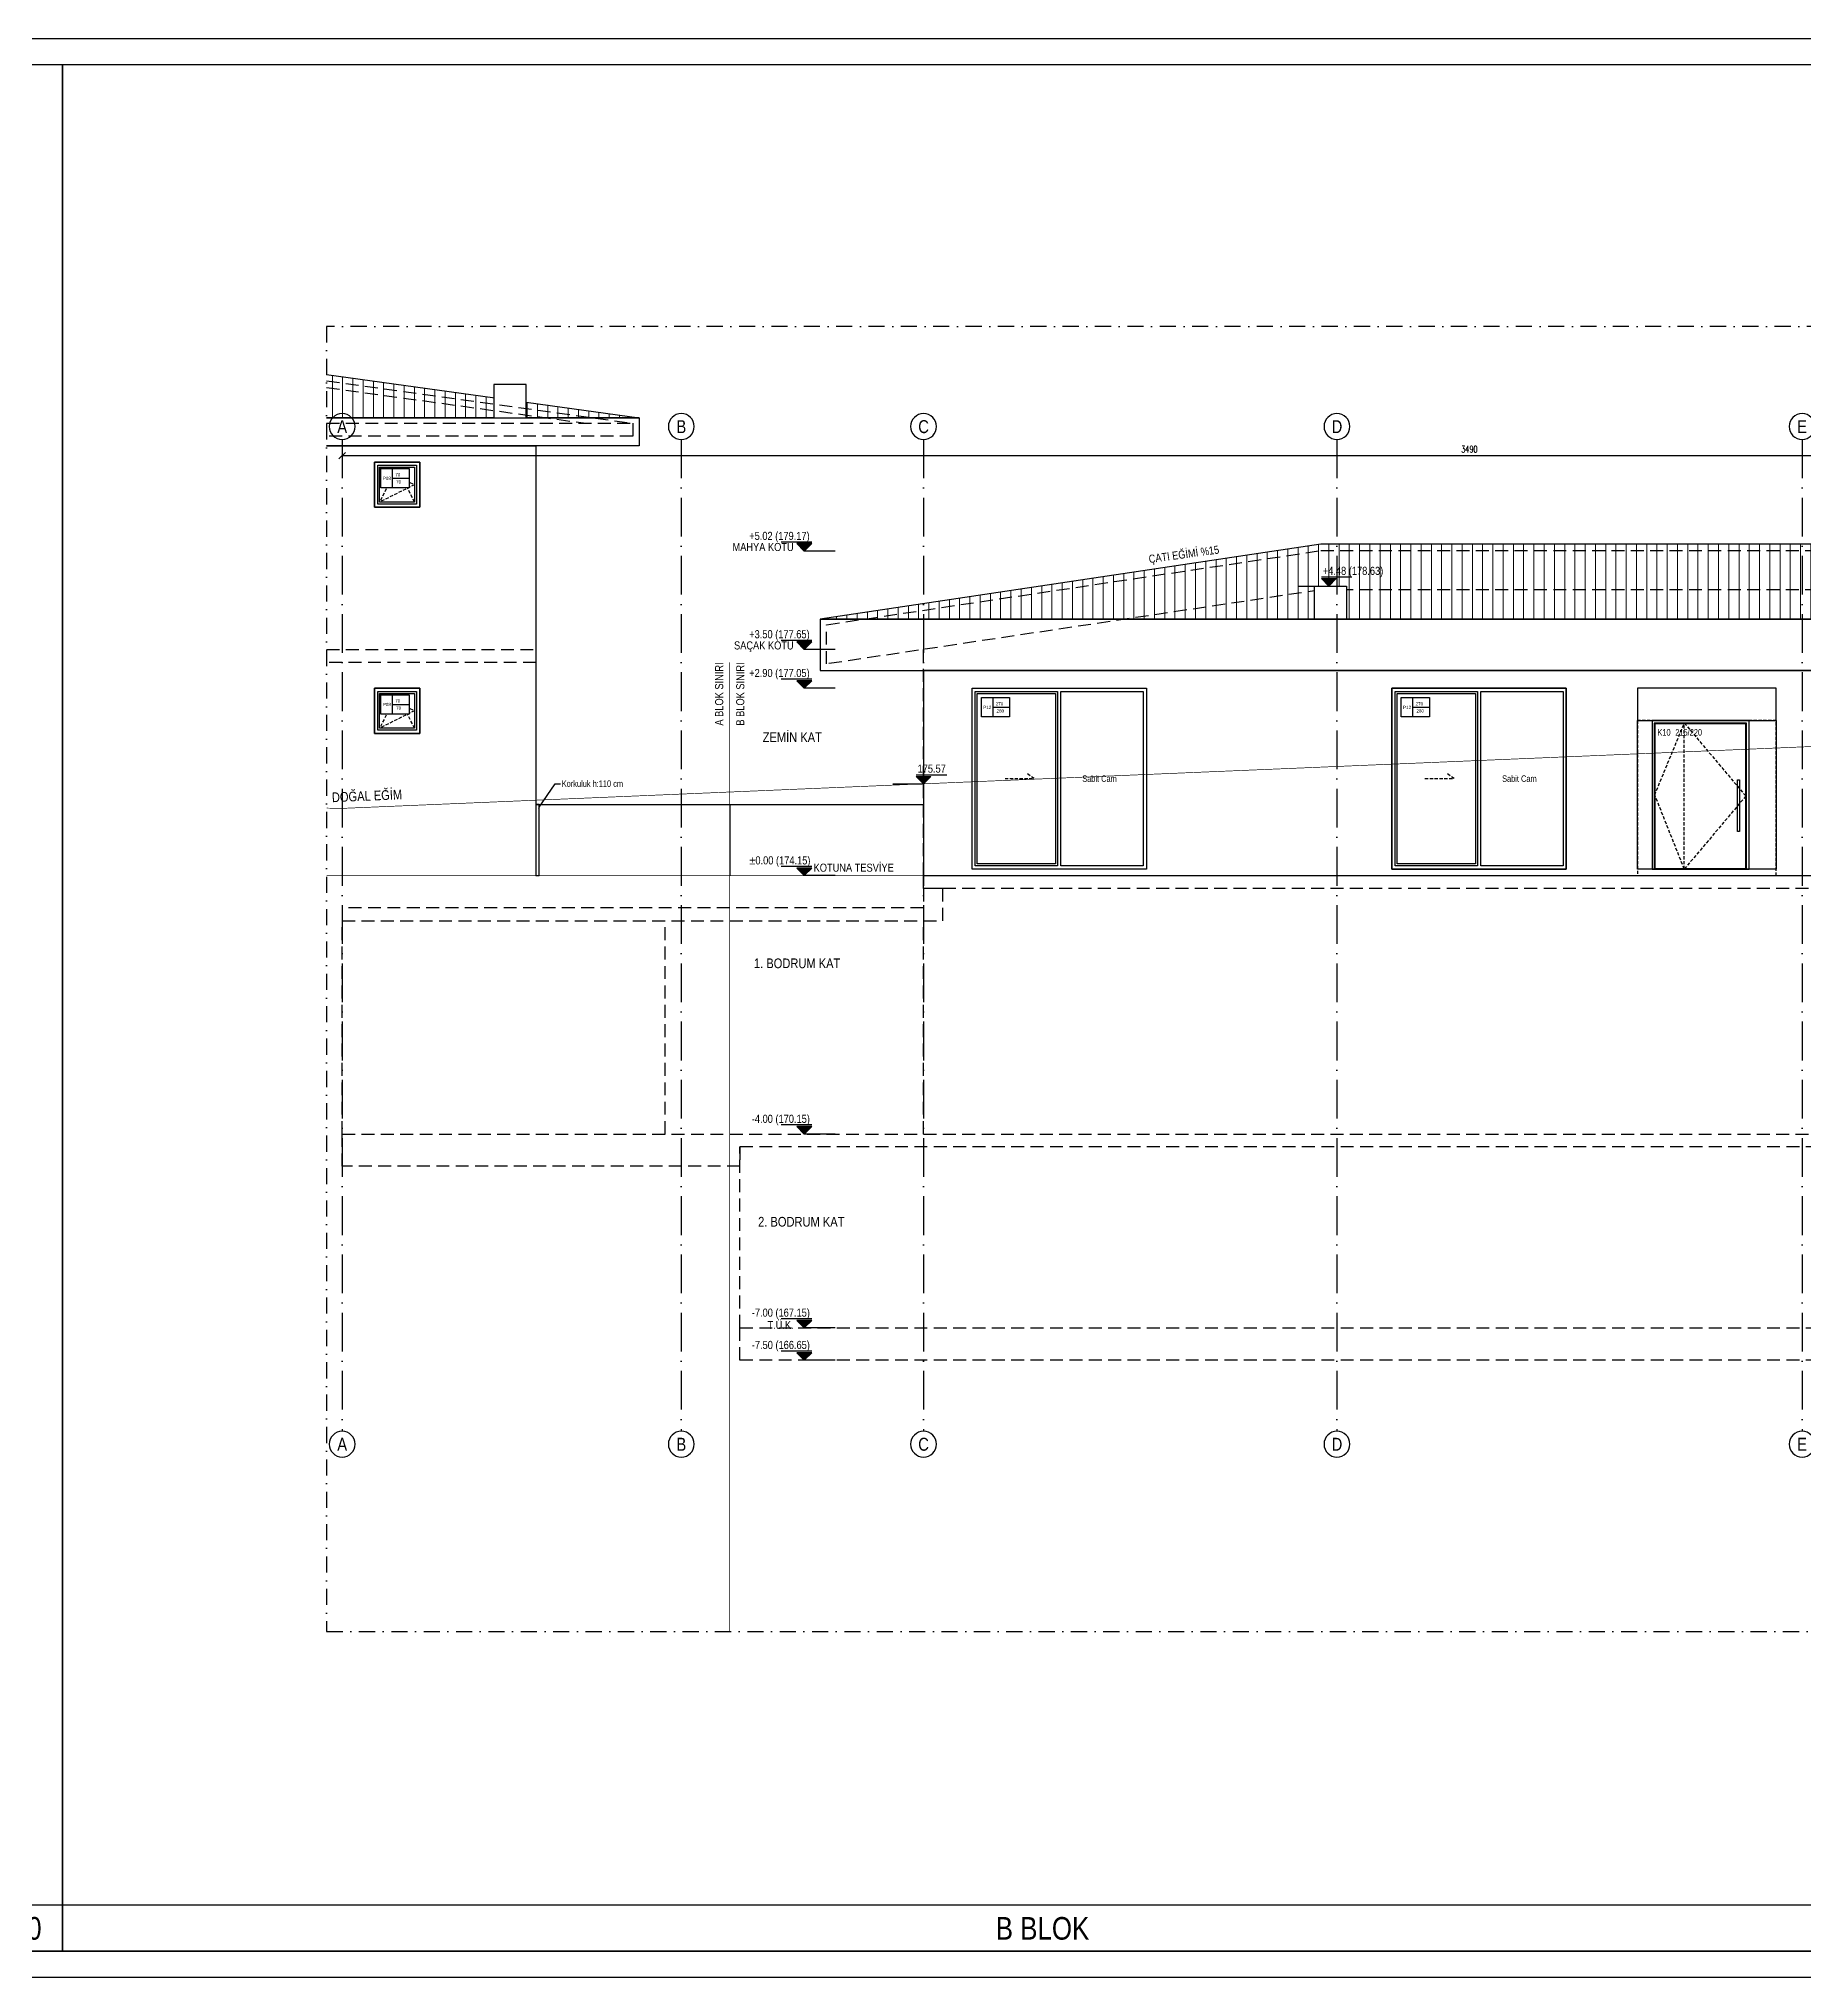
# Model space of a CAD drawing. Header units: millimetres. Extents: x 82776 to 137242, y 11666 to 27998.
# Drawn here: x 115761 to 118494, y 20553 to 23554 of the extents above; entities that cross this region are included whole.
import ezdxf
from ezdxf import colors
from ezdxf.entities.mleader import LeaderData, LeaderLine
from ezdxf.enums import TextEntityAlignment as Align
from ezdxf.math import Vec2, Vec3
from ezdxf.xclip import XClip

# ---------------------------------------------------------------- set-up
doc = ezdxf.new("R2010")
doc.units = ezdxf.units.MM
doc.header["$XCLIPFRAME"] = 0
for name, pattern in [('( Hidden )', [0.375, 0.25, -0.125]), ('ACAD_ISO03W100', [30, 12, -18]), ('ACAD_ISO10W100', [18, 12, -3, 0, -3]), ('DASHDOT', [1, 0.5, -0.25, 0, -0.25]), ('DASHED', [15, 10, -5])]:
    doc.linetypes.add(name, pattern=pattern)
doc.layers.add('0_IFC_Blok Sınırı', color=32, linetype='ACAD_ISO03W100', lineweight=0)
for name, color, linetype in [('0_IFC_Concrete Trace', 253, '( Hidden )'), ('0_IFC_Dimension_Exterior_50', 253, 'Continuous'), ('0_IFC_Door_Text', 11, 'Continuous'), ('0_IFC_Elevation_1', 41, 'Continuous'), ('0_IFC_Elevation_2', 31, 'Continuous'), ('0_IFC_Elevation_3', 21, 'Continuous'), ('0_IFC_Elevation_4', 11, 'Continuous'), ('0_IFC_Elevation_5', 252, 'Continuous'), ('0_IFC_Grid', 14, 'ACAD_ISO10W100'), ('0_IFC_Grid_Text_100', 14, 'Continuous'), ('0_IFC_Hatch', 250, 'Continuous'), ('0_IFC_Legend_Viewport', 7, 'Continuous'), ('0_IFC_Notation_Level_50', 160, 'Continuous'), ('0_IFC_Notation_Section_50', 10, 'Continuous'), ('0_IFC_Stair_Text', 221, 'Continuous'), ('0_IFC_Text_Explanation_20', 231, 'Continuous'), ('0_IFC_Text_Explanation_50', 231, 'Continuous'), ('1_IFC_Stair_Concrete', 252, '( Hidden )'), ('2_IFC_Handrail', 181, 'Continuous'), ('3_IFC_Window', 136, 'Continuous'), ('7_IFC_Landscape', 45, 'Continuous')]:
    doc.layers.add(name, color=color, linetype=linetype)
doc.styles.add('IFC_TEXT', font='ARIALN.TTF')
doc.styles.add('IFC_TEXT_DIM', font='romans.shx', dxfattribs={"width": 0.7})
doc.styles.get("Standard").update_dxf_attribs({"font": 'arial.ttf'})
doc.dimstyles.new('IFC_Dim50', dxfattribs={"dimtxt": 10, "dimasz": 10, "dimexe": 0.00125, "dimexo": 0.000625, "dimgap": 5, "dimtad": 1, "dimdec": 4, "dimrnd": 0.5, "dimzin": 9, "dimtxsty": 'IFC_TEXT_DIM', "dimblk": 'OBLIQUE', "dimcen": -2.5, "dimclrd": 256, "dimclre": 256, "dimclrt": 256, "dimazin": 0, "dimtfac": 1, "dimtdec": 4, "dimtix": 1, "dimtmove": 1, "dimatfit": 3, "dimfxl": 5, "dimfxlon": 1, "dimtfillclr": 256, "dimlwd": -1, "dimlwe": 5, "dimarcsym": 0})

# ---------------------------------------------------------------- blocks, each defined once
blk = doc.blocks.new('*U2334')
blk.add_lwpolyline([(-4298.2, 0), (-1182.8, 0), (-1182.8, 71.5), (-4298.2, 71.5)], close=True)
at = {"layer": '0_IFC_Legend_Viewport', "transparency": 33554687}
blk.add_lwpolyline([(-4298.2, 2920), (0, 2920), (0, 0), (-4298.2, 0)], close=True, dxfattribs=at)
at = {"style": 'IFC_TEXT'}
for tag, p in [('PAFTA', (-2976.1, 17.9)), ('KOT', (-1159.1, 18)), ('OLCEK', (-110.4, 17.9))]:
    blk.add_attdef(tag, p, '', height=35, dxfattribs=at)
blk = doc.blocks.new('*U2318')
blk.add_lwpolyline([(-739.4, 0), (0, 0), (0, 71.5), (-739.4, 71.5)], close=True)
at = {"layer": '0_IFC_Legend_Viewport', "transparency": 33554687}
blk.add_lwpolyline([(-3437.5, 2920), (0, 2920), (0, 0), (-3437.5, 0)], close=True, dxfattribs=at)
at = {"style": 'IFC_TEXT'}
for tag, p in [('PAFTA', (-2545.8, 17.9)), ('KOT', (-1159.1, 18)), ('OLCEK', (-110.4, 17.9))]:
    blk.add_attdef(tag, p, '', height=35, dxfattribs=at)
blk = doc.blocks.new('B BLOK_GR1_DOS IZI')
at = {"layer": '0_IFC_Concrete Trace', "linetype": '( Hidden )', "ltscale": 80}
for points in [[(-330.8, 1192.2), (-1100.8, 1192.2), (-1865.8, 1077.5), (-1865.8, 1138.2), (-1100.8, 1252.9), (-330.8, 1252.9), (434.2, 1138.2), (434.2, 1077.5)], [(-1715.8, 730), (-1715.8, 700), (-2615.8, 700), (-2615.8, 680), (-1685.8, 680), (-1685.8, 730)], [(-1715.8, 750), (284.2, 750), (284.2, 730), (-1715.8, 730)], [(-2615.8, 350), (874.2, 350), (874.2, 300), (0, 300), (0, 330), (-2000, 330), (-2000, 300), (-2615.8, 300)], [(-2000, 50), (0, 50), (0, 0), (-2000, 0)]]:
    blk.add_lwpolyline(points, close=True, dxfattribs=at)
for points in [[(-1715.8, 750), (-1715.8, 1100)], [(-2615.8, 350), (-2615.8, 680)], [(-2115.8, 350), (-2115.8, 680)], [(-1715.8, 350), (-1715.8, 680)], [(-2000, 50), (-2000, 330)]]:
    blk.add_lwpolyline(points, dxfattribs=at)
blk = doc.blocks.new('0_IFC_WINDOWTAG_EL')
blk.add_wipeout([(1.2, 15), (23, 15), (23, 0), (1.2, 0)])
at = {"layer": '0_IFC_Text_Explanation_50'}
blk.add_lwpolyline([(1.2, 15), (23, 15), (23, 0), (1.2, 0)], close=True, dxfattribs=at)
for points in [[(10, 15), (10, 0)], [(10, 7.5), (23, 7.5)]]:
    blk.add_lwpolyline(points, dxfattribs=at)
for tag, p in [('KOD', (1.9, 6.2)), ('EN', (12.1, 9)), ('YÜKSEKLİK', (12.5, 3.5))]:
    blk.add_attdef(tag, p, '', height=2.5, dxfattribs=at)
blk = doc.blocks.new('*U2294')
blk.add_wipeout([(-260, 280), (10, 280), (10, 0), (-260, 0)])
at = {"layer": '3_IFC_Window'}
for points in [[(-260, 280), (10, 280), (10, 0), (-260, 0)], [(-130.5, 8), (-252, 8), (-252, 272), (-130.5, 272)], [(-122.5, 275), (5, 275), (5, 5), (-122.5, 5)]]:
    blk.add_lwpolyline(points, close=True, dxfattribs=at)
blk.add_lwpolyline([(-127.5, 5), (-255, 5), (-255, 275), (-127.5, 275), (-127.5, 5)], dxfattribs=at)
at = {"layer": '3_IFC_Window', "linetype": '( Hidden )', "ltscale": 20}
blk.add_lwpolyline([(-208.8, 140), (-163.8, 140), (-176, 148.7)], dxfattribs=at)
at = {"layer": '0_IFC_Text_Explanation_50', "insert": (-62.6, 140), "char_height": 10, "attachment_point": 5, "style": 'IFC_TEXT'}
blk.add_mtext_dynamic_manual_height_columns('Sabit Cam', width=56.878, gutter_width=12.5, heights=[9.02], dxfattribs=at)
at = {"transparency": 33554687}
ref = blk.add_blockref('0_IFC_WINDOWTAG_EL', (-247.9, 235.5), dxfattribs=dict(at, xscale=2, yscale=2, zscale=2))
ref.add_attrib('YÜKSEKLİK', '280', (-222, 242.4), dxfattribs={"layer": '0_IFC_Text_Explanation_20', "height": 5})
ref.add_attrib('EN', '270', (-223.3, 253.4), dxfattribs={"layer": '0_IFC_Text_Explanation_20', "height": 5})
ref.add_attrib('KOD', 'P12', (-242.6, 247.8), dxfattribs={"layer": '0_IFC_Text_Explanation_20', "height": 5})
blk = doc.blocks.new('0_IFC_DOOR_TAG_50')
at = {"layer": '0_IFC_Door_Text', "style": 'IFC_TEXT'}
for tag, p in [('DOOR_TYPE', (0, 0)), ('DOOR_SIZE', (27.7, 0))]:
    blk.add_attdef(tag, p, '', height=10, dxfattribs=at)
blk = doc.blocks.new('*U2293')
blk.add_wipeout([(-215, 0), (0, 0), (0, -230), (-215, -230)]).dxf.layer = '0_IFC_Elevation_5'
at = {"layer": '0_IFC_Elevation_4'}
for points in [[(-215, 0), (0, 0), (0, 50), (-215, 50)], [(-215, 0), (-192.1, 0), (-192.1, -230), (-215, -230)], [(-192.1, -230), (-42.1, -230), (-42.1, 0), (-192.1, 0)], [(-42.1, 0), (0, 0), (0, -230), (-42.1, -230)], [(-189.1, -229), (-46.1, -229), (-46.1, -4), (-189.1, -4)], [(-188.1, -229), (-47.1, -229), (-47.1, -5), (-188.1, -5)]]:
    blk.add_lwpolyline(points, close=True, dxfattribs=at)
at = {"layer": '0_IFC_Elevation_5', "linetype": 'DASHED', "ltscale": 0.5}
blk.add_lwpolyline([(-215, -240), (0, -240), (0, 0), (-215, 0)], close=True, dxfattribs=at)
for points in [[(-142.3, -230), (-188.1, -115), (-142.3, -4)], [(-142.3, -4), (-47.1, -117), (-142.3, -230)], [(-142.3, -230), (-142.3, -4)]]:
    blk.add_lwpolyline(points, dxfattribs=at)
at = {"layer": '2_IFC_Handrail'}
blk.add_lwpolyline([(-57.1, -92), (-57.1, -172), (-60.1, -172), (-60.1, -92)], close=True, dxfattribs=at)
at = {"transparency": 33554687, "rotation": 1.46989412832e-05}
blk.add_blockref('0_IFC_DOOR_TAG_50', (-183.9, -23.3), dxfattribs=at).add_auto_attribs({'DOOR_TYPE': 'K10', 'DOOR_SIZE': '215/220'})
blk = doc.blocks.new('B BLOK_GR1_DOGRAMA')
for name, p in [('*U2294', (-985, 0, 425.7)), ('*U2294', (-335, 0, 425.7)), ('*U2293', (0, 230))]:
    blk.add_blockref(name, p)
blk = doc.blocks.new('0_IFC_AXIS_TEXT_100')
at = {"layer": '0_IFC_Grid_Text_100'}
blk.add_circle((0, 1000), 1000, dxfattribs=at)
at = {"layer": '0_IFC_Grid_Text_100', "style": 'IFC_TEXT'}
blk.add_attdef('AXIS_NO', text='', height=1000, dxfattribs=at).set_placement((0, 993), align=Align.MIDDLE_CENTER)
blk = doc.blocks.new('_Oblique')
at = {"color": 0, "linetype": 'ByBlock', "lineweight": -2}
blk.add_line((-0.5, -0.5), (0.5, 0.5), dxfattribs=at)
blk = doc.blocks.new('*D2238')
at = {"layer": '0_IFC_Dimension_Exterior_50', "lineweight": 5, "transparency": 16777216}
for p, q in [((-620.8, -125), (-620.8, -125)), ((2869.2, -125), (2869.2, -125))]:
    blk.add_line(p, q, dxfattribs=at)
at = {"layer": '0_IFC_Dimension_Exterior_50', "transparency": 16777216}
blk.add_line((-620.8, -125), (2869.2, -125), dxfattribs=at)
at = {"layer": 'Defpoints', "color": 0, "transparency": 16777216}
for p in [(-620.8, -125), (2869.2, -125), (2869.2, -125)]:
    blk.add_point(p, dxfattribs=at)
at = {"layer": '0_IFC_Dimension_Exterior_50', "transparency": 16777216, "xscale": 10, "yscale": 10, "zscale": 10, "rotation": 180}
blk.add_blockref('_Oblique', (-620.8, -125), dxfattribs=at)
at = {"layer": '0_IFC_Dimension_Exterior_50', "transparency": 16777216, "xscale": 10, "yscale": 10, "zscale": 10}
blk.add_blockref('_Oblique', (2869.2, -125), dxfattribs=at)
at = {"layer": '0_IFC_Dimension_Exterior_50', "transparency": 16777216, "insert": (1124.2, -115), "char_height": 10, "attachment_point": 5, "style": 'IFC_TEXT_DIM'}
blk.add_mtext('3490', dxfattribs=at)
blk = doc.blocks.new('0_IFC_NOT_RUDELEVEL_50_N')
at = {"layer": '0_IFC_Notation_Level_50'}
h = blk.add_hatch(color=256, dxfattribs=at)
h.dxf.hatch_style = 1
h.paths.add_polyline_path([(-201.6, 201.6), (201.6, 201.6), (0, 0)])
for p, q in [((-834.4, 0), (0, 0)), ((-201.6, 246.4), (627.2, 246.4))]:
    blk.add_line(p, q, dxfattribs=at)
blk.add_lwpolyline([(-201.6, 201.6), (201.6, 201.6), (0, 0), (-201.6, 201.6)], dxfattribs=at)
at = {"layer": '0_IFC_Notation_Level_50', "style": 'IFC_TEXT'}
blk.add_attdef('LEVEL', (-201.6, 302.4), '', height=280, dxfattribs=at)
blk = doc.blocks.new('B_GR1_DE')
at = {"layer": '0_IFC_Elevation_4', "linetype": 'DASHED', "const_width": 1}
blk.add_lwpolyline([(-2639.9, 854.4), (-2615.8, 854), (-1715.8, 892), (284.2, 976), (879.2, 941.3)], dxfattribs=at)
ref = blk.add_blockref('0_IFC_NOT_RUDELEVEL_50_N', (-1715.8, 892, 851.5), dxfattribs=dict(xscale=0.057142857142768, yscale=0.057142857142768, zscale=0.057142857142768))
ref.add_attrib('LEVEL', '175.57', (-1725.1, 909.3, 851.5), dxfattribs={"layer": '0_IFC_Notation_Level_50', "height": 12.5, "style": 'IFC_TEXT'})
at = {"layer": '0_IFC_Elevation_4', "linetype": 'DASHED', "ltscale": 3, "insert": (-2632.1, 878.5, -346238.3), "char_height": 15, "attachment_point": 1, "rotation": 2.4702, "style": 'IFC_TEXT'}
blk.add_mtext_dynamic_manual_height_columns('\\pxt4;DOĞAL EĞİM', width=252.297, gutter_width=125, heights=[0], dxfattribs=at)
blk = doc.blocks.new('*U2488')
ref = blk.add_blockref('0_IFC_NOT_RUDELEVEL_50_N', (0, 1402.2), dxfattribs=dict(xscale=-0.057142857142768, yscale=0.057142857142768, zscale=0.057142857142768))
ref.add_attrib('LEVEL', '+5.02 (179.17)', (-85.3, 1419.5), dxfattribs={"layer": '0_IFC_Notation_Level_50', "height": 12.5, "style": 'IFC_TEXT'})
ref = blk.add_blockref('0_IFC_NOT_RUDELEVEL_50_N', (0, 1250), dxfattribs=dict(xscale=-0.057142857142768, yscale=0.057142857142768, zscale=0.057142857142768))
ref.add_attrib('LEVEL', '+3.50 (177.65)', (-85.3, 1267.3), dxfattribs={"layer": '0_IFC_Notation_Level_50', "height": 12.5, "style": 'IFC_TEXT'})
ref = blk.add_blockref('0_IFC_NOT_RUDELEVEL_50_N', (0, 1190), dxfattribs=dict(xscale=-0.057142857142768, yscale=0.057142857142768, zscale=0.057142857142768))
ref.add_attrib('LEVEL', '+2.90 (177.05)', (-85.3, 1207.3), dxfattribs={"layer": '0_IFC_Notation_Level_50', "height": 12.5, "style": 'IFC_TEXT'})
ref = blk.add_blockref('0_IFC_NOT_RUDELEVEL_50_N', (0, 900), dxfattribs=dict(xscale=-0.057142857142768, yscale=0.057142857142768, zscale=0.057142857142768))
ref.add_attrib('LEVEL', '%%P0.00 (174.15)', (-85.3, 917.3), dxfattribs={"layer": '0_IFC_Notation_Level_50', "height": 12.5, "style": 'IFC_TEXT'})
ref = blk.add_blockref('0_IFC_NOT_RUDELEVEL_50_N', (0, 500), dxfattribs=dict(xscale=-0.057142857142768, yscale=0.057142857142768, zscale=0.057142857142768))
ref.add_attrib('LEVEL', '-4.00 (170.15)', (-81.3, 517.3), dxfattribs={"layer": '0_IFC_Notation_Level_50', "height": 12.5, "style": 'IFC_TEXT'})
ref = blk.add_blockref('0_IFC_NOT_RUDELEVEL_50_N', (0, 200), dxfattribs=dict(xscale=-0.057142857142768, yscale=0.057142857142768, zscale=0.057142857142768))
ref.add_attrib('LEVEL', '-7.00 (167.15)', (-81.3, 217.3), dxfattribs={"layer": '0_IFC_Notation_Level_50', "height": 12.5, "style": 'IFC_TEXT'})
ref = blk.add_blockref('0_IFC_NOT_RUDELEVEL_50_N', (0, 150), dxfattribs=dict(xscale=-0.057142857142768, yscale=0.057142857142768, zscale=0.057142857142768))
ref.add_attrib('LEVEL', '-7.50 (166.65)', (-81.3, 167.3), dxfattribs={"layer": '0_IFC_Notation_Level_50', "height": 12.5, "style": 'IFC_TEXT'})
at = {"layer": '0_IFC_Notation_Level_50', "char_height": 12.5, "attachment_point": 3, "style": 'IFC_TEXT'}
for s, insert in [('MAHYA KOTU', (-16.5, 1414.8)), ('SAÇAK KOTU', (-16.5, 1262.5)), ('T.Ü.K.', (-16.5, 210.7))]:
    blk.add_mtext_dynamic_manual_height_columns(s, width=128.311, gutter_width=12.5, heights=[0], dxfattribs=dict(at, insert=insert))
at = {"layer": '0_IFC_Text_Explanation_50', "char_height": 15, "attachment_point": 5, "style": 'IFC_TEXT'}
for s, insert in [('\\pxt4;ZEMİN KAT', (-18.6, 1114.1)), ('\\pxi-3,l4,t4;1. BODRUM KAT', (-18.6, 764.1)), ('\\pxi-0.46999,l1.46999,t1.46999,4;2. BODRUM KAT', (-12.2, 364.1))]:
    blk.add_mtext_dynamic_manual_height_columns(s, width=215.825, gutter_width=125, heights=[0], dxfattribs=dict(at, insert=insert))
blk = doc.blocks.new('PEN_930X6301')
blk.add_wipeout([(0, 630), (930, 630), (930, 0), (0, 0)])
at = {"layer": '3_IFC_Window'}
for points in [[(0, 0), (900, 0), (900, 630), (0, 630)], [(255.7, 355), (255.7, 625), (132.9, 625), (132.9, 355)], [(383.6, 355), (383.6, 625), (260.7, 625), (260.7, 355)], [(511.4, 355), (511.4, 625), (388.6, 625), (388.6, 355)], [(639.3, 355), (639.3, 625), (516.4, 625), (516.4, 355)], [(767.1, 355), (767.1, 625), (644.3, 625), (644.3, 355)], [(895, 355), (895, 625), (772.1, 625), (772.1, 355)], [(127.9, 280), (127.9, 350), (5, 350), (5, 280)], [(255.7, 280), (255.7, 350), (132.9, 350), (132.9, 280)], [(260.7, 350), (260.7, 280), (383.6, 280), (383.6, 350)], [(511.4, 280), (511.4, 350), (388.6, 350), (388.6, 280)], [(639.3, 280), (639.3, 350), (516.4, 350), (516.4, 280)], [(644.3, 350), (644.3, 280), (767.1, 280), (767.1, 350)], [(895, 280), (895, 350), (772.1, 350), (772.1, 280)], [(5, 275), (127.9, 275), (127.9, 5), (5, 5)], [(132.9, 275), (255.7, 275), (255.7, 5), (132.9, 5)], [(260.7, 275), (383.6, 275), (383.6, 5), (260.7, 5)], [(388.6, 275), (511.4, 275), (511.4, 5), (388.6, 5)], [(516.4, 275), (639.3, 275), (639.3, 5), (516.4, 5)], [(644.3, 275), (767.1, 275), (767.1, 5), (644.3, 5)], [(772.1, 275), (895, 275), (895, 5), (772.1, 5)]]:
    blk.add_lwpolyline(points, close=True, dxfattribs=at)
at = {"layer": '3_IFC_Window', "linetype": '( Hidden )', "ltscale": 20}
blk.add_lwpolyline([(895, 5), (772.1, 140), (895, 275)], dxfattribs=at)
at = {"layer": '0_IFC_Text_Explanation_50', "char_height": 10, "attachment_point": 5, "style": 'IFC_TEXT'}
for insert in [(67.9, 490), (192.1, 490), (322.7, 490), (445, 490), (575.5, 490), (703.5, 490), (832.8, 490), (67.9, 305), (192.1, 305), (322.7, 305), (445, 305), (575.5, 305), (703.5, 305), (832.8, 305), (67.9, 140), (192.1, 140), (322.7, 140), (445, 140), (575.5, 140), (703.5, 140)]:
    blk.add_mtext_dynamic_manual_height_columns('Sabit Cam', width=167.351, gutter_width=12.5, heights=[0], dxfattribs=dict(at, insert=insert))
at = {"transparency": 33554687}
ref = blk.add_blockref('0_IFC_WINDOWTAG_EL', (9.1, 588.5), dxfattribs=dict(at, xscale=2, yscale=2, zscale=2))
ref.add_attrib('YÜKSEKLİK', '630', (35, 595.4), dxfattribs={"layer": '0_IFC_Text_Explanation_20', "height": 5})
ref.add_attrib('EN', '900', (33.7, 606.4), dxfattribs={"layer": '0_IFC_Text_Explanation_20', "height": 5})
ref.add_attrib('KOD', 'P01', (14.4, 600.8), dxfattribs={"layer": '0_IFC_Text_Explanation_20', "height": 5})
at = {"layer": '3_IFC_Window'}
blk.add_lwpolyline([(127.9, 355), (127.9, 625), (5, 625), (5, 355)], close=True, dxfattribs=at)
blk = doc.blocks.new('*U2202')
blk.add_wipeout([(70, 70), (0, 70), (0, 0), (70, 0)])
at = {"layer": '3_IFC_Window'}
for points in [[(0, 0), (70, 0), (70, 70), (0, 70)], [(5, 65), (65, 65), (65, 5), (5, 5)], [(8, 62), (62, 62), (62, 8), (8, 8)]]:
    blk.add_lwpolyline(points, close=True, dxfattribs=at)
at = {"layer": '3_IFC_Window', "linetype": '( Hidden )', "ltscale": 20}
for points in [[(62, 8), (35, 62), (8, 8)], [(8, 62), (62, 35), (8, 8)]]:
    blk.add_lwpolyline(points, dxfattribs=at)
at = {"transparency": 33554687}
ref = blk.add_blockref('0_IFC_WINDOWTAG_EL', (7.6, 30), dxfattribs=dict(at, xscale=2, yscale=2, zscale=2))
ref.add_attrib('YÜKSEKLİK', '70', (33.5, 36.9), dxfattribs={"layer": '0_IFC_Text_Explanation_50', "height": 5})
ref.add_attrib('EN', '70', (32.2, 47.9), dxfattribs={"layer": '0_IFC_Text_Explanation_50', "height": 5})
ref.add_attrib('KOD', 'P08', (12.9, 42.3), dxfattribs={"layer": '0_IFC_Text_Explanation_50', "height": 5})
blk = doc.blocks.new('*U2150')
blk.add_wipeout([(0, 70), (70, 70), (70, 0), (0, 0)])
at = {"layer": '3_IFC_Window'}
for points in [[(70, 0), (0, 0), (0, 70), (70, 70)], [(65, 65), (5, 65), (5, 5), (65, 5)], [(62, 62), (8, 62), (8, 8), (62, 8)]]:
    blk.add_lwpolyline(points, close=True, dxfattribs=at)
at = {"layer": '3_IFC_Window', "linetype": '( Hidden )', "ltscale": 20}
for points in [[(8, 8), (35, 62), (62, 8)], [(62, 62), (8, 35), (62, 8)]]:
    blk.add_lwpolyline(points, dxfattribs=at)
at = {"transparency": 33554687}
ref = blk.add_blockref('0_IFC_WINDOWTAG_EL', (7.6, 30), dxfattribs=dict(at, xscale=2, yscale=2, zscale=2))
ref.add_attrib('YÜKSEKLİK', '70', (33.5, 36.9), dxfattribs={"layer": '0_IFC_Text_Explanation_50', "height": 5})
ref.add_attrib('EN', '70', (32.2, 47.9), dxfattribs={"layer": '0_IFC_Text_Explanation_50', "height": 5})
ref.add_attrib('KOD', 'P08', (12.9, 42.3), dxfattribs={"layer": '0_IFC_Text_Explanation_50', "height": 5})
blk = doc.blocks.new('A_GR1_DOGRAMA')
for name, p in [('*U2202', (-1680, 1020)), ('PEN_930X6301', (-1380, 460)), ('*U2202', (-250, 1020)), ('*U2150', (-1820, 670)), ('*U2202', (-1680, 670)), ('*U2202', (-250, 670))]:
    blk.add_blockref(name, p)
blk = doc.blocks.new('A_GR1_MERD')
at = {"layer": '0_IFC_Elevation_3', "transparency": 33554687}
blk.add_lwpolyline([(-510, -17.1), (-510, 0), (-480, 0), (-480, 17.1), (-450, 17.1), (-450, 34.3), (-420, 34.3), (-420, 51.4), (-390, 51.4), (-390, 68.6), (-360, 68.6), (-360, 85.7), (-330, 85.7), (-330, 102.9), (-178, 102.9), (-178, 73.9), (-287.2, 73.9), (-446.4, -17.1)], dxfattribs=at)
at = {"layer": '1_IFC_Stair_Concrete', "ltscale": 25, "transparency": 33554687}
blk.add_lwpolyline([(-450.4, -17.1), (-503, -17.1), (-503, -7), (-473, -7), (-473, 10.1), (-443, 10.1), (-443, 27.3), (-413, 27.3), (-413, 44.4), (-383, 44.4), (-383, 61.6), (-353, 61.6), (-353, 78.7), (-323, 78.7), (-323, 95.9), (-180, 95.9), (-180, 75.9), (-287.7, 75.9)], close=True, dxfattribs=at)
at = {"layer": '2_IFC_Handrail'}
for points in [[(-330, 212.9), (-505, 110)], [(-190, 212.9), (-325, 212.9)], [(-330, 183.9), (-505, 81)], [(-190, 186.8), (-325, 186.8)], [(-330, 154.9), (-505, 52)], [(-190, 157.9), (-325, 157.9)]]:
    blk.add_lwpolyline(points, dxfattribs=at)
for points in [[(-325, 102.9), (-330, 102.9), (-330, 212.9), (-325, 212.9)], [(-185, 102.9), (-190, 102.9), (-190, 212.9), (-185, 212.9)], [(-505, 0), (-510, 0), (-510, 110), (-505, 110)]]:
    blk.add_lwpolyline(points, close=True, dxfattribs=at)
at = {"layer": '0_IFC_Stair_Text', "char_height": 10, "attachment_point": 7, "style": 'IFC_TEXT'}
for s, insert in [('6', (-355, 88.7)), ('7', (-325, 105.9)), ('4', (-415, 54.4)), ('5', (-385, 71.6)), ('2', (-475, 20.1)), ('3', (-445, 37.3)), ('1', (-505, 3))]:
    blk.add_mtext_dynamic_manual_height_columns(s, width=9.914, gutter_width=12.5, heights=[0], dxfattribs=dict(at, insert=insert))
blk = doc.blocks.new('A_GR1')
at = {"layer": '0_IFC_Hatch', "lineweight": 0}
h = blk.add_hatch(dxfattribs=at)
h.set_pattern_fill('LINE', color=256, scale=5, angle=90)
h.set_pattern_definition([(90, (-121115.903, -25929.086), (-15.875, 1e-15), [])])
h.paths.add_polyline_path([(-2160, 1158.7), (-1625.7, 1232.7), (-374.3, 1232.7), (160, 1158.7)])
at = {"layer": '0_IFC_Elevation_2'}
blk.add_lwpolyline([(-300, 330), (-2000, 330), (-2000, 1115), (0, 1115), (0, 450)], dxfattribs=at)
at = {"layer": '0_IFC_Elevation_3'}
blk.add_lwpolyline([(-2160, 1158.7), (-1625.7, 1232.7), (-374.3, 1232.7), (160, 1158.7), (-2160, 1158.7)], dxfattribs=at)
blk.add_lwpolyline([(-1380, 1090), (-480, 1090), (-480, 460), (-1380, 460)], close=True, dxfattribs=at)
at = {"layer": '0_IFC_Elevation_4'}
for points in [[(-1680, 1090), (-1610, 1090), (-1610, 1020), (-1680, 1020)], [(-250, 1090), (-180, 1090), (-180, 1020), (-250, 1020)], [(-1820, 740), (-1750, 740), (-1750, 670), (-1820, 670)], [(-1680, 740), (-1610, 740), (-1610, 670), (-1680, 670)], [(-250, 740), (-180, 740), (-180, 670), (-250, 670)]]:
    blk.add_lwpolyline(points, close=True, dxfattribs=at)
at = {"layer": '0_IFC_Elevation_5'}
blk.add_lwpolyline([(-1935, 1210), (-1925, 1210), (-1925, 1191.3)], dxfattribs=at)
blk.add_blockref('A_GR1_MERD', (-290, 347.1))
for points in [[(-1935, 1210), (-1985, 1210), (-1985, 1158.7), (-1935, 1158.7)], [(-1015, 1210), (-1065, 1210), (-1065, 1158.7), (-1015, 1158.7)]]:
    blk.add_wipeout(points)
at = {"layer": '0_IFC_Elevation_1'}
blk.add_lwpolyline([(-2160, 1158.7), (160, 1158.7), (160, 1115), (-2160, 1115)], close=True, dxfattribs=at)
at = {"layer": '0_IFC_Elevation_4'}
for points in [[(-1935, 1210), (-1985, 1210), (-1985, 1158.7), (-1935, 1158.7)], [(-1015, 1210), (-1065, 1210), (-1065, 1158.7), (-1015, 1158.7)]]:
    blk.add_lwpolyline(points, close=True, dxfattribs=at)
blk.add_wipeout([(-15, 1210), (-65, 1210), (-65, 1158.7), (-15, 1158.7)])
blk.add_lwpolyline([(-15, 1210), (-65, 1210), (-65, 1158.7), (-15, 1158.7)], close=True, dxfattribs=at)
blk = doc.blocks.new('A_GR3_DOS IZI')
at = {"layer": '0_IFC_Concrete Trace', "linetype": '( Hidden )', "ltscale": 80}
for points in [[(-2150, 1150), (-1625, 1222.8), (-375, 1222.8), (150, 1150)], [(-2077.1, 1150), (-1624.3, 1212.8), (-375.7, 1212.8), (77.1, 1150)]]:
    blk.add_lwpolyline(points, dxfattribs=at)
for points in [[(-2150, 1150), (150, 1150), (150, 1130), (-2150, 1130)], [(-2000, 800), (0, 800), (0, 780), (-2000, 780)], [(-2000, 450), (0, 450), (0, 430), (-2000, 430)], [(-2000, 0), (-1970, 0), (-1970, 50), (-2000, 50)], [(-1970, 40), (-30, 40), (-30, 50), (-1970, 50)], [(-30, 0), (0, 0), (0, 50), (-30, 50)], [(-2000, 0), (0, 0), (0, -50), (-2000, -50)]]:
    blk.add_lwpolyline(points, close=True, dxfattribs=at)
blk = doc.blocks.new('a blok _gr')
blk.add_blockref('A_GR1_DOGRAMA', (0, -1115))
blk.add_blockref('A_GR1', (0, -1115))
blk.add_blockref('A_GR3_DOS IZI', (0, -1115))
blk = doc.blocks.new('B BLOK_GR1_AKS')
at = {"layer": '0_IFC_Grid', "ltscale": 5}
for points in [[(-620.79462, -99.99821), (-620.79462, -1634.99821)], [(-95.79462, -99.99821), (-95.79462, -1634.99821)], [(919.18476, -99.99821), (919.18476, -1634.99821)], [(1639.20956, -99.99821), (1639.20956, -1634.99821)]]:
    blk.add_lwpolyline(points, dxfattribs=at)
at = {"layer": '0_IFC_Grid', "ltscale": 5, "elevation": 851.48621}
blk.add_lwpolyline([(279.20538, -99.99821), (279.20538, -1634.99821)], dxfattribs=at)
ref = blk.add_blockref('0_IFC_AXIS_TEXT_100', (-620.79462, -99.99821), dxfattribs=dict(xscale=-0.02, yscale=0.02, zscale=0.02, rotation=0.0064968962269241))
ref.add_attrib('AXIS_NO', 'A', dxfattribs={"layer": '0_IFC_Grid_Text_100', "height": 20, "rotation": 0.0064969, "style": 'IFC_TEXT'}).set_placement((-620.79687, -80.14389), align=Align.MIDDLE_CENTER)
ref = blk.add_blockref('0_IFC_AXIS_TEXT_100', (-95.79462, -99.99821), dxfattribs=dict(xscale=-0.02, yscale=0.02, zscale=0.02, rotation=0.0064968962269241))
ref.add_attrib('AXIS_NO', 'B', dxfattribs={"layer": '0_IFC_Grid_Text_100', "height": 20, "rotation": 0.0064969, "style": 'IFC_TEXT'}).set_placement((-95.79687, -80.14389), align=Align.MIDDLE_CENTER)
ref = blk.add_blockref('0_IFC_AXIS_TEXT_100', (279.20538, -99.99821, 851.48621), dxfattribs=dict(xscale=-0.02, yscale=0.02, zscale=0.02, rotation=0.0064968962269241))
ref.add_attrib('AXIS_NO', 'C', dxfattribs={"layer": '0_IFC_Grid_Text_100', "height": 20, "rotation": 0.0064969, "style": 'IFC_TEXT'}).set_placement((279.20313, -80.14389, 851.48621), align=Align.MIDDLE_CENTER)
ref = blk.add_blockref('0_IFC_AXIS_TEXT_100', (919.18476, -99.99821), dxfattribs=dict(xscale=-0.02, yscale=0.02, zscale=0.02, rotation=0.0064968962269241))
ref.add_attrib('AXIS_NO', 'D', dxfattribs={"layer": '0_IFC_Grid_Text_100', "height": 20, "rotation": 0.0064969, "style": 'IFC_TEXT'}).set_placement((919.1825, -80.14389), align=Align.MIDDLE_CENTER)
ref = blk.add_blockref('0_IFC_AXIS_TEXT_100', (1639.20956, -99.99821), dxfattribs=dict(xscale=-0.02, yscale=0.02, zscale=0.02, rotation=0.0064968962269241))
ref.add_attrib('AXIS_NO', 'E', dxfattribs={"layer": '0_IFC_Grid_Text_100', "height": 20, "rotation": 0.0064969, "style": 'IFC_TEXT'}).set_placement((1639.20731, -80.14389), align=Align.MIDDLE_CENTER)
ref = blk.add_blockref('0_IFC_AXIS_TEXT_100', (-620.792, -1674.99821), dxfattribs=dict(xscale=-0.02, yscale=0.02, zscale=0.02, rotation=0.0064968962269241))
ref.add_attrib('AXIS_NO', 'A', dxfattribs={"layer": '0_IFC_Grid_Text_100', "height": 20, "rotation": 0.0064969, "style": 'IFC_TEXT'}).set_placement((-620.79425, -1655.14389), align=Align.MIDDLE_CENTER)
ref = blk.add_blockref('0_IFC_AXIS_TEXT_100', (-95.792, -1674.99821), dxfattribs=dict(xscale=-0.02, yscale=0.02, zscale=0.02, rotation=0.0064968962269241))
ref.add_attrib('AXIS_NO', 'B', dxfattribs={"layer": '0_IFC_Grid_Text_100', "height": 20, "rotation": 0.0064969, "style": 'IFC_TEXT'}).set_placement((-95.79425, -1655.14389), align=Align.MIDDLE_CENTER)
ref = blk.add_blockref('0_IFC_AXIS_TEXT_100', (279.208, -1674.99821, 851.48621), dxfattribs=dict(xscale=-0.02, yscale=0.02, zscale=0.02, rotation=0.0064968962269241))
ref.add_attrib('AXIS_NO', 'C', dxfattribs={"layer": '0_IFC_Grid_Text_100', "height": 20, "rotation": 0.0064969, "style": 'IFC_TEXT'}).set_placement((279.20575, -1655.14389, 851.48621), align=Align.MIDDLE_CENTER)
ref = blk.add_blockref('0_IFC_AXIS_TEXT_100', (919.18738, -1674.99821), dxfattribs=dict(xscale=-0.02, yscale=0.02, zscale=0.02, rotation=0.0064968962269241))
ref.add_attrib('AXIS_NO', 'D', dxfattribs={"layer": '0_IFC_Grid_Text_100', "height": 20, "rotation": 0.0064969, "style": 'IFC_TEXT'}).set_placement((919.18513, -1655.14389), align=Align.MIDDLE_CENTER)
ref = blk.add_blockref('0_IFC_AXIS_TEXT_100', (1639.21219, -1674.99821), dxfattribs=dict(xscale=-0.02, yscale=0.02, zscale=0.02, rotation=0.0064968962269241))
ref.add_attrib('AXIS_NO', 'E', dxfattribs={"layer": '0_IFC_Grid_Text_100', "height": 20, "rotation": 0.0064969, "style": 'IFC_TEXT'}).set_placement((1639.20993, -1655.14389), align=Align.MIDDLE_CENTER)
at = {"layer": '0_IFC_Dimension_Exterior_50'}
dim = blk.add_linear_dim(base=(2869.20538, -125), p1=(-620.79462, -124.99821), p2=(2869.20538, -125.00097), dimstyle='IFC_Dim50', dxfattribs=at)
dim.commit()
dim.dimension.update_dxf_attribs({"geometry": '*D2238', "text_midpoint": (1124.20538, -125), "dimtype": 128})
blk = doc.blocks.new('B BLOK_GR1')
at = {"layer": '0_IFC_Hatch', "lineweight": 0}
h = blk.add_hatch(dxfattribs=at)
h.set_pattern_fill('LINE', color=256, scale=5, angle=90)
h.set_pattern_definition([(90, (-113112.162, -20985.555), (-15.875, 1e-15), [])])
h.paths.add_polyline_path([(-989.9, 1484.4), (-1764.9, 1600.6), (-2534.9, 1600.6), (-3309.9, 1484.4)])
at = {"layer": '0_IFC_Blok Sınırı', "ltscale": 0.3, "const_width": 1}
blk.add_lwpolyline([(-3449.9, -82.4), (-3449.9, 1417.6)], dxfattribs=at)
at = {"layer": '0_IFC_Elevation_2'}
blk.add_lwpolyline([(-3309.9, 1484.4), (-3309.9, 1405.1), (-989.9, 1405.1), (-989.9, 1484.4)], close=True, dxfattribs=at)
at = {"layer": '0_IFC_Elevation_3'}
blk.add_lwpolyline([(-989.9, 1484.4), (-1764.9, 1600.6), (-2534.9, 1600.6), (-3309.9, 1484.4)], close=True, dxfattribs=at)
at = {"layer": '0_IFC_Elevation_5'}
blk.add_lwpolyline([(-3449.9, 1197.6), (-3149.9, 1197.6)], dxfattribs=at)
ref = blk.add_blockref('a blok _gr', (-3749.9, 1752.6, 108.6))
XClip(ref).set_block_clipping_path([(-324.12335632, 184.9512024187), (-324.1233563199, -560.6309115867), (0.0000000002, -555.0487975819), (225.0002036074, -555.0493286148), (225.00000004, 184.9512024174)])
blk.add_blockref('*U2488', (-3334.5, 187.6))
at = {"layer": '0_IFC_Blok Sınırı', "char_height": 12.5, "rotation": 90, "style": 'IFC_TEXT'}
for s, insert, attachment_point in [('A BLOK SINIRI', (-3459.9, 1417.6), 9), ('B BLOK SINIRI', (-3439.9, 1417.6), 3)]:
    blk.add_mtext_dynamic_manual_height_columns(s, width=126.891, gutter_width=12.5, heights=[0], dxfattribs=dict(at, insert=insert, attachment_point=attachment_point))
at = {"layer": '0_IFC_Notation_Level_50', "insert": (-3196, 1106.1), "char_height": 12.5, "attachment_point": 3, "style": 'IFC_TEXT'}
blk.add_mtext_dynamic_manual_height_columns('KOTUNA TESVİYE', width=128.311, gutter_width=12.5, heights=[0], dxfattribs=at)
at = {"layer": '0_IFC_Text_Explanation_50', "insert": (-2802.1, 1583.6), "char_height": 12.5, "attachment_point": 1, "rotation": 7.8487, "style": 'IFC_TEXT'}
blk.add_mtext_dynamic_manual_height_columns('ÇATI EĞİMİ %15', width=167.351, gutter_width=12.5, heights=[0], dxfattribs=at)
at = {"layer": '0_IFC_Elevation_4'}
blk.add_lwpolyline([(-3749.9, 1197.6), (-3449.9, 1197.6), (-3449.9, 1087.6)], dxfattribs=at)
at = {"layer": '0_IFC_Notation_Section_50', "linetype": 'DASHDOT', "ltscale": 50}
blk.add_lwpolyline([(-554.9, -82.4), (-554.9, 1937.6), (-4074, 1937.6), (-4074, -82.4)], close=True, dxfattribs=at)
at = {"layer": '2_IFC_Handrail'}
blk.add_lwpolyline([(-3744.9, 1087.6), (-3744.9, 1197.6), (-3749.9, 1197.6), (-3749.9, 1087.6)], close=True, dxfattribs=at)
blk.add_blockref('B BLOK_GR1_DOS IZI', (-1434.1, 337.6))
at = {"layer": '0_IFC_Text_Explanation_50'}
ml = blk.add_multileader_mtext('Standard', dxfattribs=at)
ml.set_content('Korkuluk h:110 cm', color=256, style='IFC_TEXT')
ml.set_leader_properties()
ml.build(insert=Vec2(0, 0))
ctx = ml.context
ctx.base_point, ctx.char_height, ctx.plane_origin = Vec3(-3712, 1229.8, 108.6), 10, Vec3(-3747, 1145.2, 108.6)
notes = []
notes.append((ctx, [(0, (1, 1, 0), (-3720, 1229.8, 108.6), (1, 0), 8, [(0, [(-3747, 1190.2, 108.6)], 0, [])])]))
ctx.mtext.insert, ctx.mtext.rotation, ctx.mtext.flow_direction = Vec3(-3710, 1234.9, 108.6), 6.283185, 5
for ctx, leaders in notes:
    for number, flags, end, landing, length, lines in leaders:
        leader = LeaderData()
        leader.index, (leader.has_last_leader_line, leader.has_dogleg_vector, leader.attachment_direction) = number, flags
        leader.last_leader_point, leader.dogleg_vector, leader.dogleg_length = Vec3(end), Vec3(landing), length
        for number, points, colour, breaks in lines:
            line = LeaderLine()
            line.index, line.vertices, line.color, line.breaks = number, Vec3.list(points), colors.encode_raw_color(colour), breaks
            leader.lines.append(line)
        ctx.leaders.append(leader)
blk.add_blockref('B BLOK_GR1_DOGRAMA', (-1829.9, 1097.6))
blk.add_wipeout([(-2544.9, 1535.7), (-2494.9, 1535.7), (-2494.9, 1484.4), (-2544.9, 1484.4)])
at = {"layer": '0_IFC_Elevation_3'}
for points in [[(-2544.9, 1535.7), (-2494.9, 1535.7), (-2494.9, 1484.4), (-2544.9, 1484.4)], [(-1149.9, 1405.1), (-3149.9, 1405.1), (-3149.9, 1087.6), (-1149.9, 1087.6)], [(-2044.9, 1327.6), (-1829.9, 1327.6), (-1829.9, 1097.6), (-2044.9, 1097.6)]]:
    blk.add_lwpolyline(points, close=True, dxfattribs=at)
at = {"layer": '0_IFC_Elevation_3', "elevation": 425.7}
for points in [[(-3074.9, 1377.6), (-2804.9, 1377.6), (-2804.9, 1097.6), (-3074.9, 1097.6)], [(-2424.9, 1097.6), (-2154.9, 1097.6), (-2154.9, 1377.6), (-2424.9, 1377.6)]]:
    blk.add_lwpolyline(points, close=True, dxfattribs=at)
at = {"layer": '7_IFC_Landscape', "const_width": 1}
blk.add_lwpolyline([(-559.9, 1108.6), (-849.9, 1108.6), (-849.9, 1087.6), (-4074, 1087.6)], dxfattribs=at)
for name, p in [('B BLOK_GR1_AKS', (-3429.1, 1862.6)), ('B_GR1_DE', (-1434.1, 337.6))]:
    blk.add_blockref(name, p)
ref = blk.add_blockref('0_IFC_NOT_RUDELEVEL_50_N', (-2522.5, 1535.7), dxfattribs=dict(xscale=0.057142857142768, yscale=0.057142857142768, zscale=0.057142857142768))
ref.add_attrib('LEVEL', '+4.48 (178.63)', (-2531.8, 1553), dxfattribs={"layer": '0_IFC_Notation_Level_50', "height": 12.5, "style": 'IFC_TEXT'})

msp = doc.modelspace()

# ---------------------------------------------------------------- linework, layer by layer
msp.add_lwpolyline([(82776.4, 23553.6), (82776.4, 20553.6), (135318.5, 20553.3), (135318.5, 23553.3)], close=True)

# ---------------------------------------------------------------- block references
ref = msp.add_blockref('*U2318', (115797.6, 20593.6))
ref.add_attrib('OLCEK', '1/50', (115687.2, 20611.5), dxfattribs={"height": 35, "style": 'IFC_TEXT'})
ref = msp.add_blockref('*U2334', (120095.8, 20593.6))
ref.add_attrib('PAFTA', '           B BLOK', (117119.7, 20611.5), dxfattribs={"height": 35, "style": 'IFC_TEXT'})

# ---------------------------------------------------------------- next in the draw order: block references
msp.add_blockref('B BLOK_GR1', (120280.5, 21170.8))

doc.saveas('drawing.dxf')
